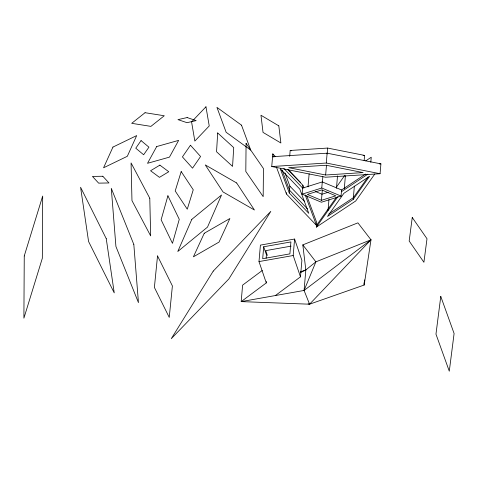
<?xml version="1.0" encoding="UTF-8"?>
<svg xmlns="http://www.w3.org/2000/svg" width="478" height="478" viewBox="0 0 478 478"><rect width="100%" height="100%" fill="white"/><g stroke="black" fill="none" stroke-linecap="round" stroke-linejoin="round"><path stroke-width="0.72" d="M262.314 270.452L242.603 285.145L241.187 301.612L266.282 282.916L258.992 261.586L260.408 245.112L294.603 239.042L301.887 260.379L300.477 276.846L275.388 295.541M263.707 246.756L262.685 258.7L289.889 253.872L290.911 241.928L263.707 246.756L266.437 254.75L266.132 258.263M274.037 156.975L272.579 156.688L327.131 153.187L380.918 163.876L380.076 173.723L325.524 177.224L271.737 166.535L272.819 153.898L275.37 156.557M266.282 282.916L266.401 281.482M317.727 224.582L316.496 225.395L286.43 194.002L286.549 192.61M289.68 156.342L290.182 150.468L327.645 148.066L364.577 155.404L364.14 160.548M289.28 192.963L280.293 168.752L299.802 189.121L308.782 213.331L289.28 192.963L289.865 186.133L284.99 172.994M300.477 276.846L293.187 255.515L294.603 239.042M365.55 174.07L341.567 189.981L341.047 196.07L321.407 202.23L302.126 194.17L302.885 185.291L287.601 169.326M308.011 186.88L309.135 173.765M370.982 239.801L309.577 304.199L304.074 290.451L305.83 269.956L302.819 244.885L357.908 222.85L370.982 239.801L364.182 285.031L309.577 304.199L241.187 301.612L304.074 290.451L370.982 239.801L315.892 261.842L305.83 269.956L300.471 272.585M374.824 173.986L355.704 200.993L316.352 227.104L316.735 222.605L306.733 195.657M302.126 194.17L321.766 188.015L322.286 181.921L341.567 189.981M322.363 182.381L322.865 176.549M321.455 200.318L335.807 195.819L321.718 189.927L307.36 194.427L321.455 200.318L322.351 189.856M271.737 166.535L326.289 163.034L327.131 153.187M327.137 153.94L327.645 148.066M325.643 175.002L363.107 172.594L326.169 165.257L288.706 167.659L325.643 175.002L326.486 165.155M328.039 210.404L328.966 199.589M336.458 188.266L337.516 175.886M344.291 188.714L345.403 175.737M353.224 199.38L369.608 176.251L343.897 193.303L327.52 216.438L353.224 199.38L354.359 186.139M370.803 162.287L371.233 157.238L365.724 160.895M364.373 282.839L364.182 285.031L363.961 282.809M364.499 281.375L364.624 279.911M304.074 290.451L315.892 261.842L302.819 244.885M336.476 187.077L344.668 175.51M336.47 197.187L316.496 225.395L305.209 194.988M316.352 227.104L338.024 196.494M368.024 176.974L353.373 197.671L328.888 213.917M341.423 191.69L367.863 174.147M300.226 271.922L305.83 269.956M322.286 181.921L302.646 188.081L283.795 168.393M328.129 192.299L321.975 194.223L315.265 191.421M291.168 246.122L265.708 250.639L267.351 255.437M258.992 261.586L293.187 255.515M363.113 155.499L364.577 155.404M379.448 163.966L380.918 163.876M290.182 150.468L291.628 150.761M326.289 163.034L380.076 173.723M308.137 303.823L309.577 304.199M321.766 188.015L341.047 196.07M288.067 169.427L300.387 182.291M289.865 186.133L304.749 201.674M307.485 208.934L289.519 190.172L282.074 170.114M302.885 185.291L303.912 188.051M272.819 153.898L273.332 155.278M276.427 167.055L286.43 194.002M24.253 255.963L23.9 318.187L42.333 258.257L42.685 196.034L24.253 255.963M246.08 143.376L245.806 171.465L263.175 196.643L263.456 168.555L246.08 143.376M217.693 132.956L216.546 151.759L232.565 166.398L233.718 147.6L217.693 132.956M157.525 255.933L154.388 287.421L169.248 317.404L172.391 285.916L157.525 255.933M440.782 296.438L435.966 334.152L449.284 371.203L454.1 333.495L440.782 296.438M412.257 217.49L409.168 241.014L423.914 262.279L427.003 238.755L412.257 217.49M167.909 195.789L161.116 219.796L172.468 243.338L179.268 219.336L167.909 195.789M181.186 171.572L175.199 190.973L187.268 209.185L193.255 189.79L181.186 171.572M191.815 219.36L177.78 251.494L207.5 227.116L221.529 194.982L191.815 219.36M112.945 147.081L103.565 167.79L127.315 156.294L136.696 135.585L112.945 147.081M204.261 233.264L193.405 256.823L219.032 242.083L229.888 218.524L204.261 233.264M156.694 146.555L147.517 163.303L169.469 157.125L178.647 140.377L156.694 146.555M213.23 271.116L171.279 338.669L228.872 278.919L270.823 211.366L213.23 271.116M190.465 145.24L182.417 156.898L192.532 168.166L200.581 156.503L190.465 145.24M141.058 140.598L135.77 148.198L143.639 154.77L148.927 147.17L141.058 140.598M205.958 106.797L191.57 121.902L194.839 141.07L209.233 125.959L205.958 106.797M145.049 112.706L131.695 123.324L150.917 126.377L164.271 115.754L145.049 112.706M159.879 165.131L150.57 170.748L159.461 177.35L168.77 171.733L159.879 165.131M187.149 117.564L177.959 119.625L186.976 122.679L196.159 120.617L187.149 117.564M102.812 176.245L92.463 176.418L98.635 183.14L108.978 182.96L102.812 176.245M236.664 182.978L205.265 164.922L223.029 191.947L254.427 210.003L236.664 182.978M278.817 125.845L260.97 115.246L263.031 132.4L280.879 143L278.817 125.845M241.51 125.17L216.94 107.377L226.142 132.281L250.705 150.08L241.51 125.17M149.781 198.245L131.074 162.932L131.97 200.599L150.672 235.911L149.781 198.245M106.236 238.636L80.573 187.245L88.579 241.515L114.242 292.906L106.236 238.636M133.822 244.467L111.29 188.344L115.927 246.487L138.453 302.616L133.822 244.467"/></g></svg>
